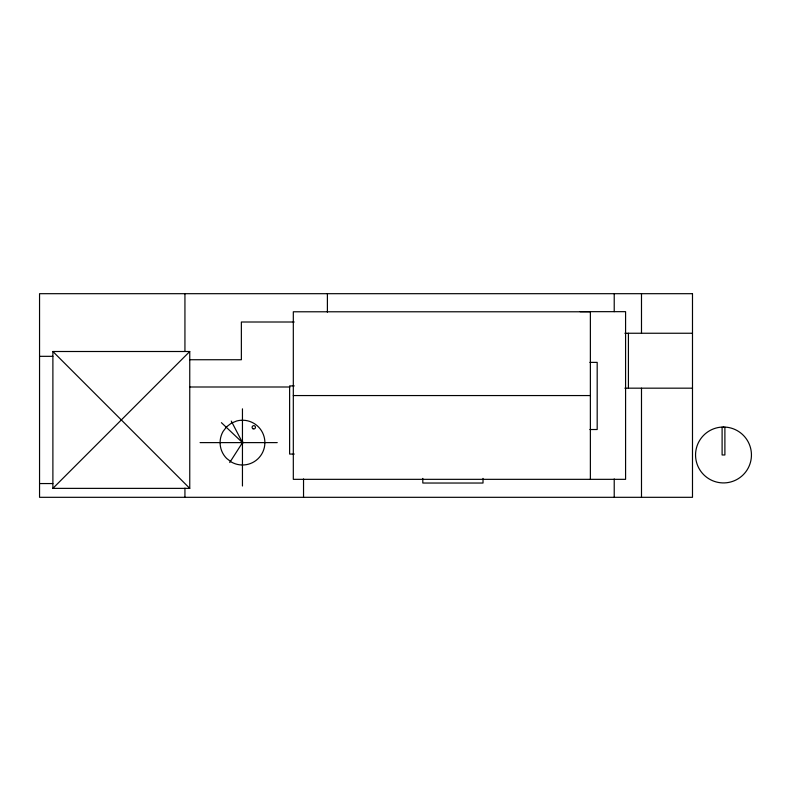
<?xml version="1.0" encoding="UTF-8"?>
<svg xmlns="http://www.w3.org/2000/svg" width="791" height="791" viewBox="0 0 791 791"><rect width="100%" height="100%" fill="white"/><g stroke="black" fill="none" stroke-linecap="round" stroke-linejoin="round"><path stroke-width="1.19" d="M229.736 462.517L242.491 442.614L231.288 421.089M52.888 488.373L189.751 351.501L189.751 488.373L52.888 488.373L52.888 351.501L189.751 351.501M580.149 311.664L625.582 311.664L625.582 479.336L293.313 479.336L293.313 311.783L590.373 311.783L590.373 479.336M294.203 322.006L241.364 322.006L241.364 359.737L189.84 359.737M624.87 333.248L692.491 333.248M39.55 356.326L52.859 356.326M589.878 362.377L597.185 362.377L597.185 429.523L589.878 429.523M294.262 385.909L289.615 385.909L289.615 454.064L294.262 454.064M189.87 386.997L289.941 386.997M624.87 388.173L692.491 388.173M293.313 395.559L590.373 395.559M200.064 442.614L277.245 442.614M39.55 483.558L52.859 483.558M221.411 422.661L242.491 442.614M52.888 351.501L189.751 488.373M724.892 427.12L724.892 454.973L722.104 454.973L722.104 427.12M641.491 293.688L641.491 333.248M641.491 388.173L641.491 497.312M628.42 333.248L628.42 388.173M614.221 293.688L614.221 311.664M614.221 478.921L614.221 497.312M483.014 478.397L483.014 483.034L422.809 483.034L422.809 478.397M327.395 293.688L327.395 312.158M303.536 478.921L303.536 497.312M242.451 408.838L242.451 486.01M184.936 293.688L184.936 351.412M184.936 488.136L184.936 497.312M241.69 442.396C242.708 445.56 244.152 440.162 241.69 442.396M226.651 426.774L223.102 431.411A22.395 22.395 0 0 0 226.651 458.444L231.298 462.003A22.395 22.395 0 0 0 264.688 445.531A22.395 22.395 0 0 0 236.697 420.98L231.298 423.215L226.651 426.774M723.498 427.021L719.85 427.269A27.952 27.952 0 0 0 699.926 469.992A27.952 27.952 0 0 0 747.07 469.992A27.952 27.952 0 0 0 727.147 427.269L723.498 427.021M692.491 293.688L39.55 293.688L39.55 497.312L692.491 497.312L692.491 293.688M252.952 428.752A1.661 1.661 0 0 0 255.453 427.308A1.661 1.661 0 0 0 252.952 425.865A1.661 1.661 0 0 0 252.952 428.752"/></g></svg>
